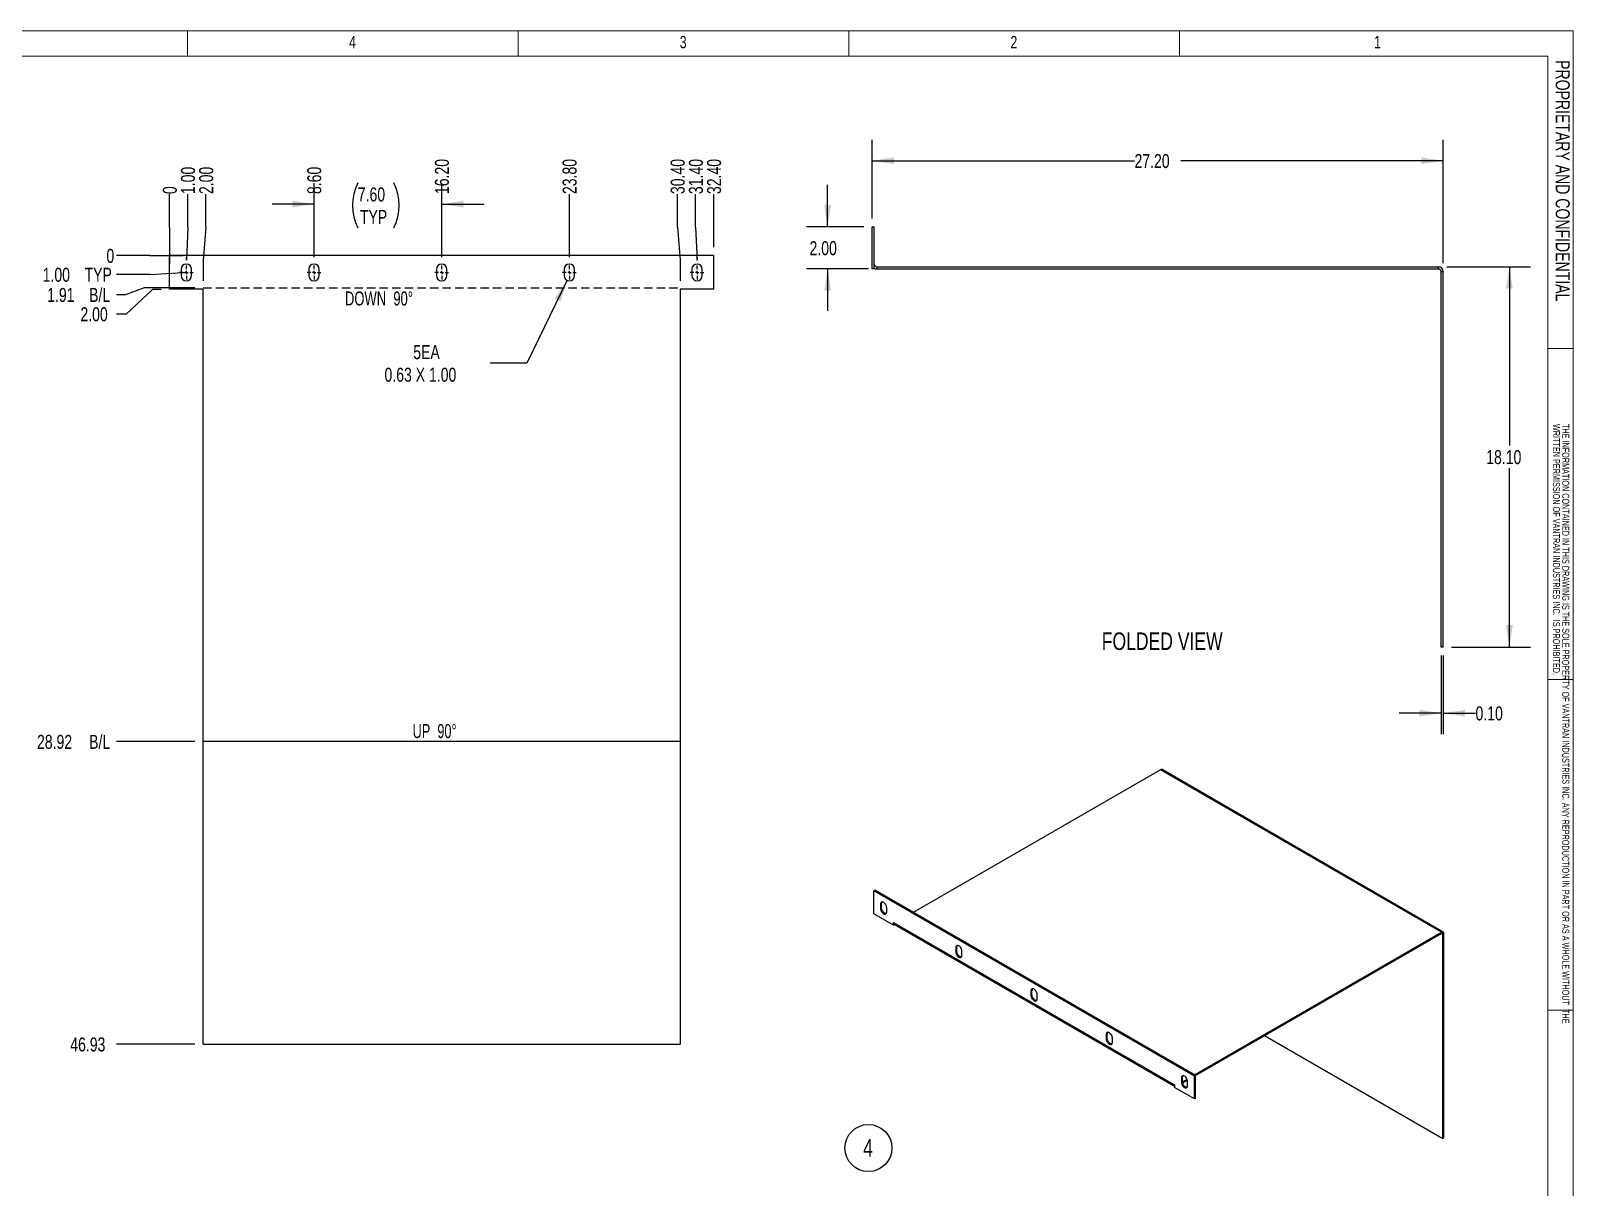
# Model space of a CAD drawing. Header units: inches. Extents: x 0.1 to 66.1, y 0.1 to 46.7.
# Drawn here: x 29.34 to 66.07, y 19.18 to 46.7 of the extents above; entities that cross this region are included whole.
import ezdxf

# ---------------------------------------------------------------- set-up
doc = ezdxf.new("R2010")
doc.units = ezdxf.units.IN
doc.header["$LTSCALE"] = 4
doc.header["$MEASUREMENT"] = 0
doc.linetypes.add('HIDDEN', pattern=[0.075, 0.05, -0.025])
doc.layers.add('FORMAT', color=7, linetype='Continuous')
doc.styles.add('SLDTEXTSTYLE0', font='TXT', dxfattribs={"width": 0.75})
doc.styles.add('SLDTEXTSTYLE2', font='TXT', dxfattribs={"width": 0.678571})
doc.styles.add('SLDTEXTSTYLE3', font='TXT', dxfattribs={"width": 0.694444})
doc.dimstyles.new('SLDDIMSTYLE10', dxfattribs={"dimtxt": 0.339844, "dimasz": 0.52, "dimexe": 0, "dimexo": 0.0625, "dimgap": 0.084961, "dimtad": 0, "dimtih": 1, "dimtoh": 1, "dimlfac": 1.25, "dimrnd": 1e-09, "dimzin": 4, "dimdsep": 46, "dimtxsty": 'SLDTEXTSTYLE0', "dimblk1": 'NONE', "dimblk2": 'NONE', "dimsah": 1, "dimcen": 0.09, "dimadec": 0, "dimazin": 1, "dimtfac": 1, "dimtofl": 0, "dimtmove": 0, "dimatfit": 3, "dimldrblk": 'NONE', "dimfxl": 0, "dimfrac": 2, "dimtolj": 1, "dimtzin": 12, "dimarcsym": 0})
doc.dimstyles.new('SLDDIMSTYLE11', dxfattribs={"dimtxt": 0.339844, "dimasz": 0.52, "dimexe": 0, "dimexo": 0.0625, "dimgap": 0.084961, "dimtad": 0, "dimtih": 1, "dimtoh": 1, "dimlfac": 1.25, "dimrnd": 1e-09, "dimzin": 12, "dimdsep": 46, "dimtxsty": 'SLDTEXTSTYLE0', "dimblk1": 'NONE', "dimblk2": 'NONE', "dimsah": 1, "dimcen": 0.09, "dimadec": 0, "dimazin": 3, "dimtfac": 1, "dimtofl": 0, "dimtmove": 0, "dimatfit": 3, "dimldrblk": 'NONE', "dimfxl": 0, "dimfrac": 2, "dimtolj": 1, "dimtzin": 12, "dimarcsym": 0})
doc.dimstyles.new('SLDDIMSTYLE12', dxfattribs={"dimtxt": 0.339844, "dimasz": 0.52, "dimexe": 0, "dimexo": 0.0625, "dimgap": 0.084961, "dimtad": 0, "dimtih": 1, "dimtoh": 1, "dimlfac": 1.25, "dimrnd": 1e-09, "dimzin": 12, "dimdsep": 46, "dimtxsty": 'SLDTEXTSTYLE0', "dimblk1": 'NONE', "dimblk2": 'NONE', "dimsah": 1, "dimcen": 0.09, "dimadec": 0, "dimazin": 3, "dimtfac": 1, "dimtofl": 0, "dimtmove": 0, "dimatfit": 3, "dimldrblk": 'NONE', "dimfxl": 0, "dimfrac": 2, "dimtolj": 1, "dimtzin": 12, "dimarcsym": 0})
doc.dimstyles.new('SLDDIMSTYLE13', dxfattribs={"dimtxt": 0.339844, "dimasz": 0.52, "dimexe": 0, "dimexo": 0.0625, "dimgap": 0.084961, "dimtad": 0, "dimtih": 1, "dimtoh": 1, "dimlfac": 1.25, "dimrnd": 1e-09, "dimzin": 4, "dimdsep": 46, "dimtxsty": 'SLDTEXTSTYLE0', "dimsah": 1, "dimcen": 0.09, "dimadec": 0, "dimazin": 1, "dimtfac": 1, "dimtmove": 0, "dimatfit": 0, "dimfxl": 0, "dimfrac": 2, "dimtolj": 1, "dimtzin": 12, "dimarcsym": 0})
doc.dimstyles.new('SLDDIMSTYLE14', dxfattribs={"dimtxt": 0.339844, "dimasz": 0.52, "dimexe": 0, "dimexo": 0.0625, "dimgap": 0.084961, "dimtad": 0, "dimtih": 1, "dimtoh": 1, "dimrnd": 1e-09, "dimzin": 4, "dimdsep": 46, "dimtxsty": 'SLDTEXTSTYLE0', "dimsah": 1, "dimcen": 0.09, "dimadec": 0, "dimazin": 1, "dimtfac": 1, "dimtmove": 0, "dimatfit": 0, "dimfxl": 0, "dimfrac": 2, "dimtolj": 1, "dimtzin": 12, "dimarcsym": 0})
doc.dimstyles.new('SLDDIMSTYLE15', dxfattribs={"dimtxt": 0.339844, "dimasz": 0.52, "dimexe": 0, "dimexo": 0.0625, "dimgap": 0.084961, "dimtad": 0, "dimtih": 1, "dimtoh": 1, "dimrnd": 1e-09, "dimzin": 0, "dimdsep": 46, "dimtxsty": 'SLDTEXTSTYLE0', "dimsah": 1, "dimcen": 0.09, "dimadec": 0, "dimazin": 0, "dimtfac": 1, "dimtmove": 0, "dimatfit": 0, "dimfxl": 0, "dimfrac": 2, "dimtolj": 1, "dimtzin": 12, "dimarcsym": 0})
doc.dimstyles.new('SLDDIMSTYLE4', dxfattribs={"dimtxt": 0.339844, "dimasz": 0.52, "dimexe": 0, "dimexo": 0.0625, "dimgap": 0.084961, "dimtad": 0, "dimtih": 1, "dimtoh": 1, "dimrnd": 1e-09, "dimzin": 4, "dimdsep": 46, "dimtxsty": 'SLDTEXTSTYLE0', "dimsah": 1, "dimcen": 0.09, "dimadec": 0, "dimazin": 1, "dimtfac": 1, "dimtofl": 0, "dimtmove": 0, "dimatfit": 3, "dimfxl": 0, "dimfrac": 2, "dimtolj": 1, "dimtzin": 12, "dimarcsym": 0})
doc.dimstyles.new('SLDDIMSTYLE8', dxfattribs={"dimtxt": 0.339844, "dimasz": 0.52, "dimexe": 0, "dimexo": 0.0625, "dimgap": 0.084961, "dimtad": 0, "dimtih": 1, "dimtoh": 1, "dimdec": 0, "dimlfac": 1.25, "dimrnd": 1e-09, "dimdsep": 46, "dimtxsty": 'SLDTEXTSTYLE0', "dimblk1": 'NONE', "dimblk2": 'NONE', "dimsah": 1, "dimcen": 0.09, "dimadec": 0, "dimazin": 2, "dimtfac": 1, "dimtdec": 0, "dimtofl": 0, "dimtmove": 0, "dimatfit": 3, "dimldrblk": 'NONE', "dimfxl": 0, "dimfrac": 2, "dimtolj": 1, "dimtzin": 12, "dimarcsym": 0})
doc.dimstyles.new('SLDDIMSTYLE9', dxfattribs={"dimtxt": 0.339844, "dimasz": 0.52, "dimexe": 0, "dimexo": 0.0625, "dimgap": 0.084961, "dimtad": 0, "dimtih": 1, "dimtoh": 1, "dimlfac": 1.25, "dimrnd": 1e-09, "dimzin": 4, "dimdsep": 46, "dimtxsty": 'SLDTEXTSTYLE0', "dimblk1": 'NONE', "dimblk2": 'NONE', "dimsah": 1, "dimcen": 0.09, "dimadec": 0, "dimazin": 1, "dimtfac": 1, "dimtofl": 0, "dimtmove": 0, "dimatfit": 3, "dimldrblk": 'NONE', "dimfxl": 0, "dimfrac": 2, "dimtolj": 1, "dimtzin": 12, "dimarcsym": 0})

# ---------------------------------------------------------------- blocks, each defined once
blk = doc.blocks.new('SW_NOTE_0')
at = {"color": 0, "linetype": 'Continuous', "lineweight": 0, "attachment_point": 1, "rotation": 270, "style": 'SLDTEXTSTYLE0'}
for s, insert, char_height in [('WRITTEN PERMISSION OF VANTRAN INDUSTRIES INC.  IS PROHIBITED.', (-0.007, 0), 0.16667), ('THE INFORMATION CONTAINED IN THIS DRAWING IS THE SOLE PROPERTY OF VANTRAN INDUSTRIES INC. ANY REPRODUCTION IN PART OR AS A WHOLE WITHOUT  THE', (0.215, 0), 0.166667)]:
    blk.add_mtext(s, dxfattribs=dict(at, insert=insert, char_height=char_height))
blk = doc.blocks.new('Drawing View15')
at = {"color": 7, "linetype": 'Continuous', "lineweight": 25}
for p, q in [((-12.435, -0.475), (-12.435, 0.325)), ((0.525, 0.325), (-12.435, 0.325)), ((-12.16, 0), (-12.16, -0.15)), ((-11.91, -0.15), (-11.91, 0)), ((-9.12, 0), (-9.12, -0.15)), ((-8.87, -0.15), (-8.87, 0)), ((-6.08, 0), (-6.08, -0.15)), ((-5.83, -0.15), (-5.83, 0)), ((-3.04, 0), (-3.04, -0.15)), ((-2.79, -0.15), (-2.79, 0)), ((0, 0), (0, -0.15)), ((0.25, -0.15), (0.25, 0)), ((0.525, -0.475), (0.525, 0.325)), ((-11.635, -0.475), (-12.435, -0.475)), ((-11.635, -18.445), (-11.635, -0.475)), ((0.525, -0.475), (-0.275, -0.475)), ((-0.275, -0.475), (-0.275, -18.445)), ((-11.635, -18.445), (-0.275, -18.445))]:
    blk.add_line(p, q, dxfattribs=at)
for centre, start, end in [((-12.035, 0), 0, 180), ((-8.995, 0), 0, 180), ((-5.955, 0), 0, 180), ((-2.915, 0), 0, 180), ((0.125, 0), 0, 180), ((-12.035, -0.15), 180, 0), ((-8.995, -0.15), 180, 0), ((-5.955, -0.15), 180, 0), ((-2.915, -0.15), 180, 0), ((0.125, -0.15), 180, 0)]:
    blk.add_arc(centre, 0.125, start, end, dxfattribs=at)
blk = doc.blocks.new('_D_17')
at = {"layer": 'FORMAT'}
for p, q in [((32.646, 42.024), (32.646, 42.812)), ((32.646, 42.024), (32.646, 41.237)), ((32.646, 41.237), (32.646, 41.147))]:
    blk.add_line(p, q, dxfattribs=at)
at = {"layer": 'FORMAT', "insert": (32.485, 42.812), "char_height": 0.333, "attachment_point": 1, "rotation": 90, "style": 'SLDTEXTSTYLE0'}
blk.add_mtext('0', dxfattribs=at)
blk = doc.blocks.new('_None')
blk = doc.blocks.new('_D_18')
at = {"layer": 'FORMAT'}
for p, q in [((33.08, 42.024), (33.08, 42.812)), ((33.08, 42.024), (33.046, 41.237)), ((33.046, 41.237), (33.046, 41.312))]:
    blk.add_line(p, q, dxfattribs=at)
at = {"layer": 'FORMAT', "insert": (32.918, 42.812), "char_height": 0.3333, "attachment_point": 1, "rotation": 90, "style": 'SLDTEXTSTYLE0'}
blk.add_mtext('1.00', dxfattribs=at)
blk = doc.blocks.new('_D_19')
at = {"layer": 'FORMAT'}
for p, q in [((33.513, 42.024), (33.513, 42.812)), ((33.513, 42.024), (33.446, 41.237)), ((33.446, 41.237), (33.446, 40.747))]:
    blk.add_line(p, q, dxfattribs=at)
at = {"layer": 'FORMAT', "insert": (33.352, 42.812), "char_height": 0.3333, "attachment_point": 1, "rotation": 90, "style": 'SLDTEXTSTYLE0'}
blk.add_mtext('2.00', dxfattribs=at)
blk = doc.blocks.new('_D_20')
at = {"layer": 'FORMAT'}
blk.add_line((36.086, 41.312), (36.086, 42.812), dxfattribs=at)
at = {"layer": 'FORMAT', "insert": (35.925, 42.812), "char_height": 0.3333, "attachment_point": 1, "rotation": 90, "style": 'SLDTEXTSTYLE0'}
blk.add_mtext('8.60', dxfattribs=at)
blk = doc.blocks.new('_D_21')
at = {"layer": 'FORMAT'}
blk.add_line((39.126, 41.312), (39.126, 42.812), dxfattribs=at)
at = {"layer": 'FORMAT', "insert": (38.965, 42.812), "char_height": 0.3333, "attachment_point": 1, "rotation": 90, "style": 'SLDTEXTSTYLE0'}
blk.add_mtext('16.20', dxfattribs=at)
blk = doc.blocks.new('_D_22')
at = {"layer": 'FORMAT'}
blk.add_line((42.166, 41.312), (42.166, 42.812), dxfattribs=at)
at = {"layer": 'FORMAT', "insert": (42.005, 42.812), "char_height": 0.3333, "attachment_point": 1, "rotation": 90, "style": 'SLDTEXTSTYLE0'}
blk.add_mtext('23.80', dxfattribs=at)
blk = doc.blocks.new('_D_23')
at = {"layer": 'FORMAT'}
for p, q in [((44.74, 42.024), (44.74, 42.812)), ((44.74, 42.024), (44.806, 41.237)), ((44.806, 41.237), (44.806, 40.747))]:
    blk.add_line(p, q, dxfattribs=at)
at = {"layer": 'FORMAT', "insert": (44.578, 42.812), "char_height": 0.3333, "attachment_point": 1, "rotation": 90, "style": 'SLDTEXTSTYLE0'}
blk.add_mtext('30.40', dxfattribs=at)
blk = doc.blocks.new('_D_24')
at = {"layer": 'FORMAT'}
for p, q in [((45.173, 42.024), (45.173, 42.812)), ((45.173, 42.024), (45.206, 41.237)), ((45.206, 41.237), (45.206, 41.312))]:
    blk.add_line(p, q, dxfattribs=at)
at = {"layer": 'FORMAT', "insert": (45.012, 42.812), "char_height": 0.3333, "attachment_point": 1, "rotation": 90, "style": 'SLDTEXTSTYLE0'}
blk.add_mtext('31.40', dxfattribs=at)
blk = doc.blocks.new('_D_25')
at = {"layer": 'FORMAT'}
blk.add_line((45.606, 41.547), (45.606, 42.812), dxfattribs=at)
at = {"layer": 'FORMAT', "insert": (45.445, 42.812), "char_height": 0.3333, "attachment_point": 1, "rotation": 90, "style": 'SLDTEXTSTYLE0'}
blk.add_mtext('32.40', dxfattribs=at)
blk = doc.blocks.new('_D_26')
at = {"layer": 'FORMAT'}
for p, q in [((32.174, 41.347), (31.387, 41.347)), ((32.174, 41.347), (32.961, 41.347)), ((32.961, 41.347), (32.846, 41.347))]:
    blk.add_line(p, q, dxfattribs=at)
at = {"layer": 'FORMAT', "insert": (31.144, 41.509), "char_height": 0.333, "attachment_point": 1, "style": 'SLDTEXTSTYLE0'}
blk.add_mtext('0', dxfattribs=at)
blk = doc.blocks.new('_D_27')
at = {"layer": 'FORMAT'}
for p, q in [((32.174, 40.898), (31.387, 40.898)), ((32.174, 40.898), (32.961, 40.947)), ((32.961, 40.947), (33.081, 40.947))]:
    blk.add_line(p, q, dxfattribs=at)
at = {"layer": 'FORMAT', "char_height": 0.3333, "attachment_point": 1, "style": 'SLDTEXTSTYLE0'}
for s, insert in [('1.00', (29.625, 41.059)), ('TYP', (30.623, 41.059))]:
    blk.add_mtext(s, dxfattribs=dict(at, insert=insert))
blk = doc.blocks.new('_D_28')
at = {"layer": 'FORMAT'}
for p, q in [((31.58, 40.417), (31.387, 40.417)), ((31.58, 40.417), (32.051, 40.585)), ((32.051, 40.585), (33.246, 40.585))]:
    blk.add_line(p, q, dxfattribs=at)
at = {"layer": 'FORMAT', "char_height": 0.3333, "attachment_point": 1, "style": 'SLDTEXTSTYLE0'}
for s, insert in [('1.91', (29.733, 40.578)), ('B/L', (30.731, 40.578))]:
    blk.add_mtext(s, dxfattribs=dict(at, insert=insert))
blk = doc.blocks.new('_D_29')
at = {"layer": 'FORMAT'}
for p, q in [((31.617, 39.957), (32.246, 40.547)), ((32.246, 40.547), (32.446, 40.547)), ((31.617, 39.957), (31.387, 39.957))]:
    blk.add_line(p, q, dxfattribs=at)
at = {"layer": 'FORMAT', "insert": (30.524, 40.118), "char_height": 0.3333, "attachment_point": 1, "style": 'SLDTEXTSTYLE0'}
blk.add_mtext('2.00', dxfattribs=at)
blk = doc.blocks.new('_D_30')
at = {"layer": 'FORMAT'}
blk.add_line((33.246, 29.78), (31.387, 29.78), dxfattribs=at)
at = {"layer": 'FORMAT', "char_height": 0.3333, "attachment_point": 1, "style": 'SLDTEXTSTYLE0'}
for s, insert in [('28.92', (29.49, 29.941)), ('B/L', (30.731, 29.941))]:
    blk.add_mtext(s, dxfattribs=dict(at, insert=insert))
blk = doc.blocks.new('_D_31')
at = {"layer": 'FORMAT'}
blk.add_line((33.246, 22.577), (31.387, 22.577), dxfattribs=at)
at = {"layer": 'FORMAT', "insert": (30.282, 22.739), "char_height": 0.3333, "attachment_point": 1, "style": 'SLDTEXTSTYLE0'}
blk.add_mtext('46.93', dxfattribs=at)
blk = doc.blocks.new('_D_32')
at = {"layer": 'FORMAT'}
for p, q in [((36.086, 41.312), (36.086, 43.073)), ((39.126, 41.312), (39.126, 43.073)), ((36.086, 42.573), (35.086, 42.573)), ((39.126, 42.573), (40.126, 42.573))]:
    blk.add_line(p, q, dxfattribs=at)
for centre, start, end in [((38.201, 42.541), 153.4349, 206.5651), ((36.918, 42.541), 333.4349, 26.5651)]:
    blk.add_arc(centre, 1.199, start, end, dxfattribs=at)
for points in [[(36.086, 42.573), (35.566, 42.653), (35.566, 42.493)], [(39.126, 42.573), (39.646, 42.493), (39.646, 42.653)]]:
    blk.add_solid(points, dxfattribs=at)
at = {"layer": 'FORMAT', "char_height": 0.3333, "attachment_point": 1, "style": 'SLDTEXTSTYLE0'}
for s, insert in [('7.60', (37.128, 42.971)), ('TYP', (37.179, 42.434))]:
    blk.add_mtext(s, dxfattribs=dict(at, insert=insert))
blk = doc.blocks.new('SW_RADIAL_DIMENSION_3')
at = {"layer": 'FORMAT', "color": 0}
for p, q in [((3.663, 1.973), (2.704, 0)), ((2.704, 0), (1.829, 0))]:
    blk.add_line(p, q, dxfattribs=at)
blk.add_solid([(3.663, 1.973), (3.363, 1.54), (3.507, 1.47)], dxfattribs=at)
at = {"layer": 'FORMAT', "color": 0, "attachment_point": 1, "style": 'SLDTEXTSTYLE0'}
for s, insert, char_height in [('5EA', (0, 0.43), 0.3333), ('0.63 X 1.00', (-0.685, -0.107), 0.33333)]:
    blk.add_mtext(s, dxfattribs=dict(at, insert=insert, char_height=char_height))
blk = doc.blocks.new('SW_CENTERMARKSYMBOL_11')
at = {"layer": 'FORMAT', "color": 0, "linetype": 'Continuous'}
for p, q in [((-0.08, 0), (-0.165, 0)), ((0, 0), (-0.04, 0)), ((0, 0.08), (0, 0.165)), ((0, 0), (0, 0.04)), ((0, 0), (0, -0.04)), ((0, 0), (0.04, 0)), ((0.08, 0), (0.165, 0)), ((0, -0.08), (0, -0.165))]:
    blk.add_line(p, q, dxfattribs=at)
blk = doc.blocks.new('SW_CENTERMARKSYMBOL_12')
at = {"layer": 'FORMAT', "color": 0, "linetype": 'Continuous'}
for p, q in [((-0.08, 0), (-0.165, 0)), ((0, 0), (-0.04, 0)), ((0, 0.08), (0, 0.165)), ((0, 0), (0, 0.04)), ((0, 0), (0, -0.04)), ((0, 0), (0.04, 0)), ((0.08, 0), (0.165, 0)), ((0, -0.08), (0, -0.165))]:
    blk.add_line(p, q, dxfattribs=at)
blk = doc.blocks.new('SW_CENTERMARKSYMBOL_13')
at = {"layer": 'FORMAT', "color": 0, "linetype": 'Continuous'}
for p, q in [((-0.08, 0), (-0.165, 0)), ((0, 0), (-0.04, 0)), ((0, 0.08), (0, 0.165)), ((0, 0), (0, 0.04)), ((0, 0), (0, -0.04)), ((0, 0), (0.04, 0)), ((0.08, 0), (0.165, 0)), ((0, -0.08), (0, -0.165))]:
    blk.add_line(p, q, dxfattribs=at)
blk = doc.blocks.new('SW_CENTERMARKSYMBOL_14')
at = {"layer": 'FORMAT', "color": 0, "linetype": 'Continuous'}
for p, q in [((-0.08, 0), (-0.165, 0)), ((0, 0), (-0.04, 0)), ((0, 0.08), (0, 0.165)), ((0, 0), (0, 0.04)), ((0, 0), (0, -0.04)), ((0, 0), (0.04, 0)), ((0.08, 0), (0.165, 0)), ((0, -0.08), (0, -0.165))]:
    blk.add_line(p, q, dxfattribs=at)
blk = doc.blocks.new('SW_CENTERMARKSYMBOL_15')
at = {"layer": 'FORMAT', "color": 0, "linetype": 'Continuous'}
for p, q in [((-0.08, 0), (-0.165, 0)), ((0, 0), (-0.04, 0)), ((0, 0.08), (0, 0.165)), ((0, 0), (0, 0.04)), ((0, 0), (0, -0.04)), ((0, 0), (0.04, 0)), ((0.08, 0), (0.165, 0)), ((0, -0.08), (0, -0.165))]:
    blk.add_line(p, q, dxfattribs=at)
blk = doc.blocks.new('Drawing View16')
at = {"color": 7, "linetype": 'Continuous', "lineweight": 25}
for p, q in [((13.073, -0.19), (6.379, 3.675)), ((6.341, 3.671), (0.456, 0.273)), ((13.035, -0.194), (6.341, 3.671)), ((-0.487, 0.789), (-0.463, 0.803)), ((-0.487, 0.245), (-0.487, 0.789)), ((7.149, -3.62), (-0.487, 0.789)), ((7.174, -3.605), (-0.463, 0.803)), ((-0.301, 0.489), (-0.325, 0.474)), ((-0.325, 0.474), (-0.325, 0.372)), ((-0.301, 0.387), (-0.325, 0.372)), ((-0.301, 0.387), (-0.301, 0.489)), ((-0.178, 0.287), (-0.178, 0.389)), ((-0.016, -0.027), (-0.487, 0.245)), ((-0.016, 0.035), (6.678, -3.829)), ((-0.016, -0.027), (-0.016, 0.035)), ((0, 0), (6.678, -3.855)), ((0.009, -0.013), (-0.016, -0.027)), ((0.009, -0.013), (0.009, -0.005)), ((7.15, -3.591), (13.035, -0.194)), ((7.174, -3.605), (13.035, -0.222)), ((13.035, -0.222), (13.035, -0.194)), ((13.035, -0.222), (13.065, -0.239)), ((13.065, -0.239), (13.089, -0.225)), ((13.065, -5.103), (13.065, -0.239)), ((13.089, -5.089), (13.089, -0.225)), ((1.491, -0.546), (1.466, -0.56)), ((1.466, -0.56), (1.466, -0.662)), ((1.491, -0.648), (1.466, -0.662)), ((1.491, -0.648), (1.491, -0.546)), ((1.613, -0.747), (1.613, -0.645)), ((3.282, -1.58), (3.257, -1.594)), ((3.257, -1.594), (3.257, -1.696)), ((3.282, -1.682), (3.257, -1.696)), ((3.282, -1.682), (3.282, -1.58)), ((3.405, -1.781), (3.405, -1.679)), ((5.073, -2.614), (5.049, -2.628)), ((5.049, -2.628), (5.049, -2.73)), ((5.073, -2.716), (5.049, -2.73)), ((5.073, -2.716), (5.073, -2.614)), ((5.196, -2.815), (5.196, -2.713)), ((8.822, -2.654), (13.065, -5.103)), ((6.865, -3.648), (6.84, -3.662)), ((6.84, -3.662), (6.84, -3.764)), ((6.865, -3.75), (6.865, -3.648)), ((7.149, -3.62), (7.174, -3.605)), ((7.149, -4.164), (7.149, -3.62)), ((7.174, -4.15), (7.174, -3.605)), ((6.678, -3.829), (6.678, -3.892)), ((7.149, -4.164), (6.678, -3.892)), ((6.865, -3.75), (6.84, -3.764)), ((6.865, -3.755), (6.975, -3.692)), ((6.869, -3.781), (6.983, -3.716)), ((6.987, -3.849), (6.987, -3.747)), ((7.174, -4.15), (7.149, -4.164)), ((13.089, -5.089), (13.065, -5.103))]:
    blk.add_line(p, q, dxfattribs=at)
at = {"color": 7, "linetype": 'Continuous', "lineweight": 25, "flags": 128}
for points in [[(-0.178, 0.389), (-0.18, 0.409), (-0.185, 0.43), (-0.194, 0.452), (-0.206, 0.472), (-0.22, 0.49), (-0.235, 0.505), (-0.252, 0.517), (-0.268, 0.524), (-0.284, 0.527), (-0.297, 0.525), (-0.309, 0.518), (-0.318, 0.507), (-0.323, 0.492), (-0.325, 0.474)], [(-0.325, 0.372), (-0.323, 0.352), (-0.318, 0.331), (-0.309, 0.31), (-0.297, 0.29), (-0.284, 0.272), (-0.268, 0.256), (-0.252, 0.245), (-0.235, 0.237), (-0.22, 0.235), (-0.206, 0.237), (-0.194, 0.243), (-0.185, 0.255), (-0.18, 0.269), (-0.178, 0.287)], [(-0.189, 0.249), (-0.195, 0.249), (-0.211, 0.252), (-0.227, 0.259), (-0.243, 0.271), (-0.259, 0.286), (-0.273, 0.304), (-0.284, 0.324), (-0.293, 0.345), (-0.299, 0.367), (-0.301, 0.387)], [(1.613, -0.645), (1.612, -0.625), (1.606, -0.604), (1.597, -0.582), (1.586, -0.562), (1.572, -0.544), (1.556, -0.529), (1.54, -0.517), (1.523, -0.51), (1.508, -0.507), (1.494, -0.509), (1.482, -0.516), (1.473, -0.527), (1.468, -0.542), (1.466, -0.56)], [(1.466, -0.662), (1.468, -0.682), (1.473, -0.703), (1.482, -0.724), (1.494, -0.744), (1.508, -0.763), (1.523, -0.778), (1.54, -0.789), (1.556, -0.797), (1.572, -0.799), (1.586, -0.797), (1.597, -0.791), (1.606, -0.78), (1.612, -0.765), (1.613, -0.747)], [(1.603, -0.785), (1.596, -0.785), (1.581, -0.783), (1.564, -0.775), (1.548, -0.764), (1.532, -0.748), (1.519, -0.73), (1.507, -0.71), (1.498, -0.689), (1.493, -0.668), (1.491, -0.648)], [(3.405, -1.679), (3.403, -1.659), (3.397, -1.638), (3.389, -1.617), (3.377, -1.596), (3.363, -1.578), (3.348, -1.563), (3.331, -1.551), (3.315, -1.544), (3.299, -1.541), (3.285, -1.543), (3.274, -1.55), (3.265, -1.561), (3.259, -1.576), (3.257, -1.594)], [(3.257, -1.696), (3.259, -1.716), (3.265, -1.737), (3.274, -1.758), (3.285, -1.778), (3.299, -1.797), (3.315, -1.812), (3.331, -1.824), (3.348, -1.831), (3.363, -1.834), (3.377, -1.831), (3.389, -1.825), (3.397, -1.814), (3.403, -1.799), (3.405, -1.781)], [(3.394, -1.819), (3.388, -1.819), (3.372, -1.817), (3.356, -1.809), (3.339, -1.798), (3.324, -1.782), (3.31, -1.764), (3.298, -1.744), (3.289, -1.723), (3.284, -1.702), (3.282, -1.682)], [(5.196, -2.713), (5.194, -2.693), (5.189, -2.672), (5.18, -2.651), (5.168, -2.631), (5.154, -2.612), (5.139, -2.597), (5.122, -2.585), (5.106, -2.578), (5.09, -2.575), (5.077, -2.578), (5.065, -2.584), (5.056, -2.595), (5.051, -2.61), (5.049, -2.628)], [(5.049, -2.73), (5.051, -2.75), (5.056, -2.771), (5.065, -2.792), (5.077, -2.813), (5.09, -2.831), (5.106, -2.846), (5.122, -2.858), (5.139, -2.865), (5.154, -2.868), (5.168, -2.866), (5.18, -2.859), (5.189, -2.848), (5.194, -2.833), (5.196, -2.815)], [(5.185, -2.853), (5.179, -2.853), (5.164, -2.851), (5.147, -2.843), (5.131, -2.832), (5.115, -2.817), (5.101, -2.798), (5.09, -2.778), (5.081, -2.757), (5.075, -2.736), (5.073, -2.716)], [(6.987, -3.747), (6.986, -3.727), (6.98, -3.706), (6.971, -3.685), (6.96, -3.665), (6.946, -3.646), (6.93, -3.631), (6.914, -3.62), (6.897, -3.612), (6.882, -3.61), (6.868, -3.612), (6.856, -3.618), (6.847, -3.629), (6.842, -3.644), (6.84, -3.662)], [(6.84, -3.764), (6.842, -3.784), (6.847, -3.805), (6.856, -3.826), (6.868, -3.847), (6.882, -3.865), (6.897, -3.88), (6.914, -3.892), (6.93, -3.899), (6.946, -3.902), (6.96, -3.9), (6.971, -3.893), (6.98, -3.882), (6.986, -3.867), (6.987, -3.849)], [(6.977, -3.887), (6.97, -3.888), (6.955, -3.885), (6.938, -3.878), (6.922, -3.866), (6.906, -3.851), (6.893, -3.832), (6.881, -3.812), (6.872, -3.791), (6.867, -3.77), (6.865, -3.75)]]:
    blk.add_lwpolyline(points, dxfattribs=at)
at = {"color": 7, "linetype": 'Continuous', "lineweight": 25}
for centre, radius, start, end in [((6.364, 3.64), 0.0385, 65.6929, 125.6176), ((-0.24, 0.492), 0.0606, 145.2262, 183.2477), ((0.023, 0.031), 0.039, 174.7862, 233.9017), ((13.056, -0.219), 0.0334, 350.786, 129.2033), ((13.047, -0.236), 0.0182, 350.786, 129.2033), ((1.551, -0.542), 0.0606, 145.2262, 183.2477), ((3.343, -1.576), 0.0606, 145.2262, 183.2477), ((5.134, -2.61), 0.0606, 145.2262, 183.2477), ((6.925, -3.644), 0.0606, 145.2262, 183.2477)]:
    blk.add_arc(centre, radius, start, end, dxfattribs=at)
blk = doc.blocks.new('SW_NOTE_0_2')
at = {"layer": 'FORMAT', "color": 0}
blk.add_circle((0.152, 0.324), 0.56, dxfattribs=at)
at = {"layer": 'FORMAT', "color": 0, "insert": (0.143, 0.537), "char_height": 0.417, "attachment_point": 2, "style": 'SLDTEXTSTYLE0'}
blk.add_mtext('4', dxfattribs=at)
blk = doc.blocks.new('Drawing View17')
at = {"color": 7, "linetype": 'Continuous', "lineweight": 25}
for p, q in [((-0.0523, 1), (0, 1)), ((-0.0523, 0), (-0.0523, 1)), ((0, 0), (0, 1)), ((0, 0), (-0.0523, 0)), ((0.0625, 0.0523), (0.0625, 0)), ((0.0625, 0.0523), (13.4329, 0.0523)), ((0.0625, 0), (13.4329, 0)), ((13.4329, 0), (13.4329, 0.0523)), ((13.4954, -8.9977), (13.4954, -0.0625)), ((13.4954, -0.0625), (13.5477, -0.0625)), ((13.5477, -8.9977), (13.5477, -0.0625)), ((13.5477, -8.9977), (13.4954, -8.9977))]:
    blk.add_line(p, q, dxfattribs=at)
for centre, radius, start, end in [((0.0625, 0.1148), 0.0625, 180, 270), ((0.0625, 0.1148), 0.1148, 237.01462, 270), ((13.4329, -0.0625), 0.1148, 0, 90), ((13.4329, -0.0625), 0.0625, 0, 90)]:
    blk.add_arc(centre, radius, start, end, dxfattribs=at)
blk = doc.blocks.new('_D_33')
at = {"layer": 'FORMAT'}
for p, q in [((63.059, 41.082), (65.049, 41.082)), ((64.549, 41.082), (64.549, 36.825)), ((64.549, 32.032), (64.549, 36.289)), ((63.174, 32.032), (65.049, 32.032))]:
    blk.add_line(p, q, dxfattribs=at)
for points in [[(64.549, 41.082), (64.469, 40.562), (64.629, 40.562)], [(64.549, 32.032), (64.629, 32.552), (64.469, 32.552)]]:
    blk.add_solid(points, dxfattribs=at)
at = {"layer": 'FORMAT', "insert": (63.997, 36.719), "char_height": 0.3333, "attachment_point": 1, "style": 'SLDTEXTSTYLE0'}
blk.add_mtext('18.10', dxfattribs=at)
blk = doc.blocks.new('_D_34')
at = {"layer": 'FORMAT'}
for p, q in [((48.316, 42.03), (48.316, 43.03)), ((49.174, 42.03), (47.816, 42.03)), ((49.289, 41.03), (47.816, 41.03)), ((48.316, 41.03), (48.316, 40.03))]:
    blk.add_line(p, q, dxfattribs=at)
for points in [[(48.316, 42.03), (48.396, 42.55), (48.236, 42.55)], [(48.316, 41.03), (48.236, 40.51), (48.396, 40.51)]]:
    blk.add_solid(points, dxfattribs=at)
at = {"layer": 'FORMAT', "insert": (47.885, 41.691), "char_height": 0.3333, "attachment_point": 1, "style": 'SLDTEXTSTYLE0'}
blk.add_mtext('2.00', dxfattribs=at)
blk = doc.blocks.new('_D_35')
at = {"layer": 'FORMAT'}
for p, q in [((49.374, 42.23), (49.374, 44.105)), ((62.974, 41.167), (62.974, 44.105)), ((49.374, 43.605), (55.622, 43.605)), ((62.974, 43.605), (56.727, 43.605))]:
    blk.add_line(p, q, dxfattribs=at)
for points in [[(49.374, 43.605), (49.894, 43.525), (49.894, 43.685)], [(62.974, 43.605), (62.454, 43.685), (62.454, 43.525)]]:
    blk.add_solid(points, dxfattribs=at)
at = {"layer": 'FORMAT', "insert": (55.622, 43.766), "char_height": 0.3333, "attachment_point": 1, "style": 'SLDTEXTSTYLE0'}
blk.add_mtext('27.20', dxfattribs=at)
blk = doc.blocks.new('_D_36')
at = {"layer": 'FORMAT'}
for p, q in [((62.922, 31.832), (62.922, 29.957)), ((62.974, 31.832), (62.974, 29.957)), ((62.922, 30.457), (61.922, 30.457)), ((62.974, 30.457), (63.742, 30.457))]:
    blk.add_line(p, q, dxfattribs=at)
for points in [[(62.922, 30.457), (62.402, 30.537), (62.402, 30.377)], [(62.974, 30.457), (63.494, 30.377), (63.494, 30.537)]]:
    blk.add_solid(points, dxfattribs=at)
at = {"layer": 'FORMAT', "insert": (63.742, 30.619), "char_height": 0.3333, "attachment_point": 1, "style": 'SLDTEXTSTYLE0'}
blk.add_mtext('0.10', dxfattribs=at)

msp = doc.modelspace()

# ---------------------------------------------------------------- linework, layer by layer
at = {"color": 7, "linetype": 'Continuous', "lineweight": 18}
for p, q in [((0.0748, 46.6969), (66.0669, 46.6969)), ((33.0709, 46.0969), (33.0709, 46.6969)), ((40.9449, 46.0969), (40.9449, 46.6969)), ((48.8189, 46.0969), (48.8189, 46.6969)), ((56.6929, 46.0969), (56.6929, 46.6969)), ((66.0669, 46.6969), (66.0669, 0.0748)), ((33.0709, 46.577), (33.0709, 46.0967)), ((0.6748, 46.0969), (65.4669, 46.0969)), ((65.4669, 46.0969), (65.4669, 0.6748)), ((65.4669, 39.1339), (66.0669, 39.1339)), ((65.4669, 31.2598), (66.0669, 31.2598)), ((65.9471, 23.3858), (65.4668, 23.3858)), ((65.4669, 23.3858), (66.0669, 23.3858)), ((65.5669, 23.3858), (66.0069, 23.3858))]:
    msp.add_line(p, q, dxfattribs=at)
at = {"color": 7, "linetype": 'HIDDEN'}
msp.add_line((33.4464, 40.5846), (44.8064, 40.5846), dxfattribs=at)
at = {"color": 7, "linetype": 'Continuous'}
msp.add_line((44.8064, 29.7796), (33.4464, 29.7796), dxfattribs=at)

# ---------------------------------------------------------------- block references
at = {"color": 7, "linetype": 'Continuous', "lineweight": 25}
for name, p in [('Drawing View17', (49.4266, 41.0298)), ('Drawing View15', (45.0814, 41.0221)), ('Drawing View16', (49.8993, 25.4384))]:
    msp.add_blockref(name, p, dxfattribs=at)
at = {"color": 7, "linetype": 'Continuous', "lineweight": 0}
msp.add_blockref('SW_NOTE_0', (65.7586, 37.3399), dxfattribs=at)
at = {"layer": 'FORMAT', "linetype": 'Continuous'}
for name, p in [('SW_CENTERMARKSYMBOL_11', (33.0464, 40.9471)), ('SW_CENTERMARKSYMBOL_12', (36.0864, 40.9471)), ('SW_CENTERMARKSYMBOL_13', (39.1264, 40.9471)), ('SW_CENTERMARKSYMBOL_14', (42.1664, 40.9471)), ('SW_CENTERMARKSYMBOL_15', (45.2064, 40.9471))]:
    msp.add_blockref(name, p, dxfattribs=at)
at = {"layer": 'FORMAT'}
for name, p in [('SW_RADIAL_DIMENSION_3', (38.4492, 38.7867)), ('SW_NOTE_0_2', (49.1339, 19.7833))]:
    msp.add_blockref(name, p, dxfattribs=at)

# ---------------------------------------------------------------- texts
at = {"color": 7, "linetype": 'Continuous', "lineweight": 0, "attachment_point": 2}
for s, insert, char_height, style in [('4', (37.002, 46.576), 0.2917, 'SLDTEXTSTYLE0'), ('3', (44.876, 46.576), 0.2917, 'SLDTEXTSTYLE0'), ('2', (52.75, 46.576), 0.2917, 'SLDTEXTSTYLE0'), ('1', (61.4114, 46.576), 0.2917, 'SLDTEXTSTYLE0'), ('DOWN  90°', (37.6329, 40.494), 0.33333, 'SLDTEXTSTYLE3'), ('UP  90°', (38.9572, 30.1976), 0.33333, 'SLDTEXTSTYLE2')]:
    msp.add_mtext(s, dxfattribs=dict(at, insert=insert, char_height=char_height, style=style))
at = {"color": 7, "linetype": 'Continuous', "lineweight": 0, "insert": (65.9852, 45.9992), "char_height": 0.333333, "attachment_point": 1, "rotation": 270, "style": 'SLDTEXTSTYLE0'}
msp.add_mtext('PROPRIETARY AND CONFIDENTIAL', dxfattribs=at)
at = {"layer": 'FORMAT', "insert": (54.8421, 32.3788), "char_height": 0.416667, "attachment_point": 1, "style": 'SLDTEXTSTYLE0'}
msp.add_mtext('FOLDED VIEW', dxfattribs=at)

# ---------------------------------------------------------------- dimensions: what is measured, and where the dimension line sits
at = {"layer": 'FORMAT'}
for base, p1, p2, dimstyle, picture, middle in [((62.9743, 43.6046), (49.3743, 42.0298), (62.9743, 40.9673), 'SLDDIMSTYLE4', '_D_35', (56.1743, 43.6046)), ((62.922, 30.4573), (62.9743, 32.0321), (62.922, 32.0321), 'SLDDIMSTYLE15', '_D_36', (64.173, 30.4573))]:
    dim = msp.add_linear_dim(base=base, p1=p1, p2=p2, dimstyle=dimstyle, dxfattribs=at)
    dim.commit()
    dim.dimension.update_dxf_attribs({"geometry": picture, "text_midpoint": middle, "dimtype": 160})
for feature_location, offset, dtype, origin, dimstyle, picture, middle in [((39.1264, 41.1121), (0, 1.6997), 1, (32.6464, 41.3471), 'SLDDIMSTYLE9', '_D_21', (39.1264, 43.3642)), ((42.1664, 41.1121), (0, 1.6997), 1, (32.6464, 41.3471), 'SLDDIMSTYLE9', '_D_22', (42.1664, 43.3642)), ((44.8064, 40.5471), (-0.0669, 2.2647), 1, (32.6464, 41.3471), 'SLDDIMSTYLE9', '_D_23', (44.7396, 43.3642)), ((45.2064, 41.1121), (-0.0334, 1.6997), 1, (32.6464, 41.3471), 'SLDDIMSTYLE9', '_D_24', (45.173, 43.3642)), ((45.6064, 41.3471), (0, 1.4647), 1, (32.6464, 41.3471), 'SLDDIMSTYLE9', '_D_25', (45.6064, 43.3642)), ((33.0464, 41.1121), (0.0334, 1.6997), 1, (32.6464, 41.3471), 'SLDDIMSTYLE9', '_D_18', (33.0799, 43.2429)), ((33.4464, 40.5471), (0.0669, 2.2647), 1, (32.6464, 41.3471), 'SLDDIMSTYLE9', '_D_19', (33.5133, 43.2429)), ((36.0864, 41.1121), (0, 1.6997), 1, (32.6464, 41.3471), 'SLDDIMSTYLE9', '_D_20', (36.0864, 43.2429)), ((32.6464469858, 41.347073528), (0, 1.46467136), 1, (32.6464469858, 41.347073528), 'SLDDIMSTYLE8', '_D_17', (32.6464469858, 42.9330411834)), ((32.6464469858, 41.347073528), (-1.2598425197, 0), 0, (32.6464469858, 41.347073528), 'SLDDIMSTYLE8', '_D_26', (31.2653081707, 41.347073528)), ((33.4464, 22.5771), (-2.0598, 0), 0, (32.6464, 41.3471), 'SLDDIMSTYLE12', '_D_31', (30.8341, 22.5771)), ((32.6464, 40.5471), (-1.2598, -0.5901), 0, (32.6464, 41.3471), 'SLDDIMSTYLE9', '_D_29', (30.9554, 39.957))]:
    dim = msp.add_ordinate_dim(feature_location=feature_location, offset=offset, dtype=dtype, origin=origin, dimstyle=dimstyle, dxfattribs=at)
    dim.commit()
    dim.dimension.update_dxf_attribs({"geometry": picture, "text_midpoint": middle})
dim = msp.add_linear_dim(base=(39.1264, 42.5735), p1=(36.0864, 41.1121), p2=(39.1264, 41.1121), text='(<>\\PTYP)', dimstyle='SLDDIMSTYLE13', dxfattribs=at)
dim.commit()
dim.dimension.update_dxf_attribs({"geometry": '_D_32', "text_midpoint": (37.5595, 42.5735), "dimtype": 160})
for base, p1, p2, dimstyle, picture, middle in [((48.3163, 41.0298), (49.3743, 42.0298), (49.4891, 41.0298), 'SLDDIMSTYLE14', '_D_34', (48.3163, 41.5298)), ((64.5491, 32.0321), (62.8595, 41.0821), (62.9743, 32.0321), 'SLDDIMSTYLE4', '_D_33', (64.5491, 36.5571))]:
    dim = msp.add_linear_dim(base=base, p1=p1, p2=p2, angle=90, dimstyle=dimstyle, dxfattribs=at)
    dim.commit()
    dim.dimension.update_dxf_attribs({"geometry": picture, "text_midpoint": middle, "dimtype": 160})
for feature_location, offset, text, dimstyle, picture, middle in [((33.4464, 29.7796), (-2.0598, 0), '<> B/L', 'SLDDIMSTYLE11', '_D_30', (30.4385, 29.7796)), ((32.8814, 40.9471), (-1.4948, -0.0492), '<> TYP', 'SLDDIMSTYLE10', '_D_27', (30.5057, 40.8979)), ((33.4464, 40.5846), (-2.0598, -0.168), '<> B/L', 'SLDDIMSTYLE11', '_D_28', (30.5598, 40.4166))]:
    dim = msp.add_ordinate_dim(feature_location=feature_location, offset=offset, dtype=0, origin=(32.6464, 41.3471), text=text, dimstyle=dimstyle, dxfattribs=at)
    dim.commit()
    dim.dimension.update_dxf_attribs({"geometry": picture, "text_midpoint": middle})

doc.saveas('drawing.dxf')
